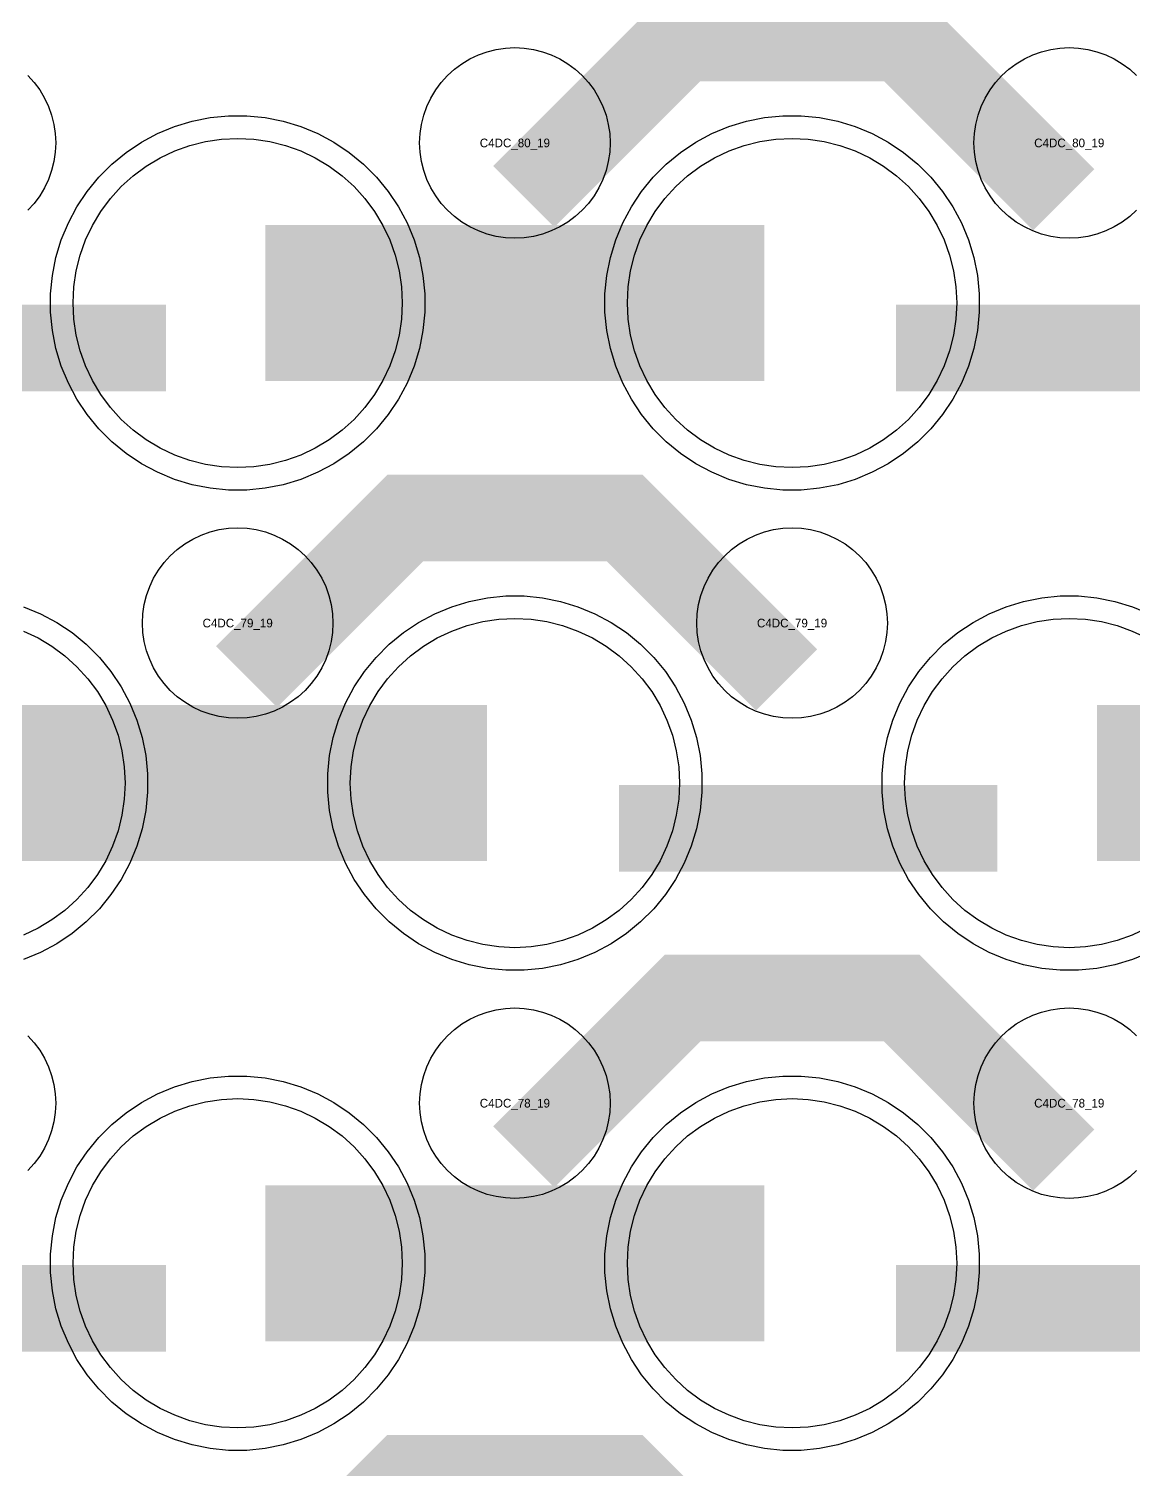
# Model space of a CAD drawing. Extents: x -11880 to 11880, y -14992 to 14992.
# Drawn here: x -5980.3 to -5661.5, y -4091 to -3675.3 of the extents above; entities that cross this region are included whole.
import ezdxf
from ezdxf.enums import TextEntityAlignment as Align

# ---------------------------------------------------------------- set-up
doc = ezdxf.new("R2010")
doc.units = 0
doc.header["$MEASUREMENT"] = 0
for name, color, linetype in [('GDS_775_DT_237', 138, 'CONTINUOUS'), ('RDL1_FS', 34, 'CONTINUOUS'), ('RDL_BS', 160, 'CONTINUOUS')]:
    doc.layers.add(name, color=color, linetype=linetype)

msp = doc.modelspace()

# ---------------------------------------------------------------- linework, layer by layer
at = {"layer": 'RDL1_FS', "color": 240, "true_color": 0xed1f24}
for points in [[(-5920, -3801.949), (-5924.657, -3801.72), (-5929.268, -3801.036), (-5933.791, -3799.904), (-5938.181, -3798.332), (-5942.395, -3796.34), (-5946.395, -3793.942), (-5950.14, -3791.164), (-5953.594, -3788.034), (-5956.724, -3784.58), (-5959.502, -3780.835), (-5961.9, -3776.835), (-5963.892, -3772.621), (-5965.464, -3768.231), (-5966.596, -3763.708), (-5967.28, -3759.097), (-5967.509, -3754.44), (-5967.28, -3749.783), (-5966.596, -3745.172), (-5965.464, -3740.649), (-5963.892, -3736.259), (-5961.9, -3732.045), (-5959.502, -3728.045), (-5956.724, -3724.3), (-5953.594, -3720.846), (-5950.14, -3717.716), (-5946.395, -3714.938), (-5942.395, -3712.54), (-5938.181, -3710.548), (-5933.791, -3708.976), (-5929.268, -3707.844), (-5924.657, -3707.16), (-5920, -3706.931), (-5915.343, -3707.16), (-5910.732, -3707.844), (-5906.209, -3708.976), (-5901.819, -3710.548), (-5897.605, -3712.54), (-5893.605, -3714.938), (-5889.86, -3717.716), (-5886.406, -3720.846), (-5883.276, -3724.3), (-5880.498, -3728.045), (-5878.1, -3732.045), (-5876.108, -3736.259), (-5874.536, -3740.649), (-5873.404, -3745.172), (-5872.72, -3749.783), (-5872.491, -3754.44), (-5872.72, -3759.097), (-5873.404, -3763.708), (-5874.536, -3768.231), (-5876.108, -3772.621), (-5878.1, -3776.835), (-5880.498, -3780.835), (-5883.276, -3784.58), (-5886.406, -3788.034), (-5889.86, -3791.164), (-5893.605, -3793.942), (-5897.605, -3796.34), (-5901.819, -3798.332), (-5906.209, -3799.904), (-5910.732, -3801.036), (-5915.343, -3801.72)], [(-5760, -3801.949), (-5764.657, -3801.72), (-5769.268, -3801.036), (-5773.791, -3799.904), (-5778.181, -3798.332), (-5782.395, -3796.34), (-5786.395, -3793.942), (-5790.14, -3791.164), (-5793.594, -3788.034), (-5796.724, -3784.58), (-5799.502, -3780.835), (-5801.9, -3776.835), (-5803.892, -3772.621), (-5805.464, -3768.231), (-5806.596, -3763.708), (-5807.28, -3759.097), (-5807.509, -3754.44), (-5807.28, -3749.783), (-5806.596, -3745.172), (-5805.464, -3740.649), (-5803.892, -3736.259), (-5801.9, -3732.045), (-5799.502, -3728.045), (-5796.724, -3724.3), (-5793.594, -3720.846), (-5790.14, -3717.716), (-5786.395, -3714.938), (-5782.395, -3712.54), (-5778.181, -3710.548), (-5773.791, -3708.976), (-5769.268, -3707.844), (-5764.657, -3707.16), (-5760, -3706.931), (-5755.343, -3707.16), (-5750.732, -3707.844), (-5746.209, -3708.976), (-5741.819, -3710.548), (-5737.605, -3712.54), (-5733.605, -3714.938), (-5729.86, -3717.716), (-5726.406, -3720.846), (-5723.276, -3724.3), (-5720.498, -3728.045), (-5718.1, -3732.045), (-5716.108, -3736.259), (-5714.536, -3740.649), (-5713.404, -3745.172), (-5712.72, -3749.783), (-5712.491, -3754.44), (-5712.72, -3759.097), (-5713.404, -3763.708), (-5714.536, -3768.231), (-5716.108, -3772.621), (-5718.1, -3776.835), (-5720.498, -3780.835), (-5723.276, -3784.58), (-5726.406, -3788.034), (-5729.86, -3791.164), (-5733.605, -3793.942), (-5737.605, -3796.34), (-5741.819, -3798.332), (-5746.209, -3799.904), (-5750.732, -3801.036), (-5755.343, -3801.72)], [(-5840, -3940.514), (-5844.657, -3940.285), (-5849.268, -3939.601), (-5853.791, -3938.469), (-5858.181, -3936.897), (-5862.395, -3934.905), (-5866.395, -3932.507), (-5870.14, -3929.729), (-5873.594, -3926.599), (-5876.724, -3923.145), (-5879.502, -3919.4), (-5881.9, -3915.4), (-5883.892, -3911.186), (-5885.464, -3906.796), (-5886.596, -3902.273), (-5887.28, -3897.662), (-5887.509, -3893.005), (-5887.28, -3888.348), (-5886.596, -3883.737), (-5885.464, -3879.214), (-5883.892, -3874.824), (-5881.9, -3870.61), (-5879.502, -3866.61), (-5876.724, -3862.865), (-5873.594, -3859.411), (-5870.14, -3856.281), (-5866.395, -3853.503), (-5862.395, -3851.105), (-5858.181, -3849.113), (-5853.791, -3847.541), (-5849.268, -3846.409), (-5844.657, -3845.725), (-5840, -3845.496), (-5835.343, -3845.725), (-5830.732, -3846.409), (-5826.209, -3847.541), (-5821.819, -3849.113), (-5817.605, -3851.105), (-5813.605, -3853.503), (-5809.86, -3856.281), (-5806.406, -3859.411), (-5803.276, -3862.865), (-5800.498, -3866.61), (-5798.1, -3870.61), (-5796.108, -3874.824), (-5794.536, -3879.214), (-5793.404, -3883.737), (-5792.72, -3888.348), (-5792.491, -3893.005), (-5792.72, -3897.662), (-5793.404, -3902.273), (-5794.536, -3906.796), (-5796.108, -3911.186), (-5798.1, -3915.4), (-5800.498, -3919.4), (-5803.276, -3923.145), (-5806.406, -3926.599), (-5809.86, -3929.729), (-5813.605, -3932.507), (-5817.605, -3934.905), (-5821.819, -3936.897), (-5826.209, -3938.469), (-5830.732, -3939.601), (-5835.343, -3940.285)]]:
    msp.add_lwpolyline(points, close=True, dxfattribs=at)
for points in [[(-5911.998, -3754.44, 45, 45, 0), (-5839.998, -3754.44, 45, 45, 0)], [(-5839.998, -3754.44, 45, 45, 0), (-5767.998, -3754.44, 45, 45, 0)], [(-5991.998, -3893.005, 45, 45, 0), (-5919.998, -3893.005, 45, 45, 0)], [(-5919.998, -3893.005, 45, 45, 0), (-5847.998, -3893.005, 45, 45, 0)], [(-5671.998, -3893.005, 45, 45, 0), (-5599.998, -3893.005, 45, 45, 0)]]:
    msp.add_lwpolyline(points, format="xyseb", dxfattribs=at)
for points in [[(-5981.819, -3849.113), (-5977.605, -3851.105), (-5973.605, -3853.503), (-5969.86, -3856.281), (-5966.406, -3859.411), (-5963.276, -3862.865), (-5960.498, -3866.61), (-5958.1, -3870.61), (-5956.108, -3874.824), (-5954.536, -3879.214), (-5953.404, -3883.737), (-5952.72, -3888.348), (-5952.491, -3893.005), (-5952.72, -3897.662), (-5953.404, -3902.273), (-5954.536, -3906.796), (-5956.108, -3911.186), (-5958.1, -3915.4), (-5960.498, -3919.4), (-5963.276, -3923.145), (-5966.406, -3926.599), (-5969.86, -3929.729), (-5973.605, -3932.507), (-5977.605, -3934.905), (-5981.819, -3936.897)], [(-5657.605, -3934.905), (-5661.819, -3936.897), (-5666.209, -3938.469), (-5670.732, -3939.601), (-5675.343, -3940.285), (-5680, -3940.514), (-5684.657, -3940.285), (-5689.268, -3939.601), (-5693.791, -3938.469), (-5698.181, -3936.897), (-5702.395, -3934.905), (-5706.395, -3932.507), (-5710.14, -3929.729), (-5713.594, -3926.599), (-5716.724, -3923.145), (-5719.502, -3919.4), (-5721.9, -3915.4), (-5723.892, -3911.186), (-5725.464, -3906.796), (-5726.596, -3902.273), (-5727.28, -3897.662), (-5727.509, -3893.005), (-5727.28, -3888.348), (-5726.596, -3883.737), (-5725.464, -3879.214), (-5723.892, -3874.824), (-5721.9, -3870.61), (-5719.502, -3866.61), (-5716.724, -3862.865), (-5713.594, -3859.411), (-5710.14, -3856.281), (-5706.395, -3853.503), (-5702.395, -3851.105), (-5698.181, -3849.113), (-5693.791, -3847.541), (-5689.268, -3846.409), (-5684.657, -3845.725), (-5680, -3845.496), (-5675.343, -3845.725), (-5670.732, -3846.409), (-5666.209, -3847.541), (-5661.819, -3849.113), (-5657.605, -3851.105)]]:
    msp.add_lwpolyline(points, dxfattribs=at)
at = {"layer": 'RDL1_FS'}
for points in [[(-5920, -4079.074), (-5924.657, -4078.845), (-5929.268, -4078.161), (-5933.791, -4077.029), (-5938.181, -4075.457), (-5942.395, -4073.465), (-5946.395, -4071.067), (-5950.14, -4068.289), (-5953.594, -4065.159), (-5956.724, -4061.705), (-5959.502, -4057.96), (-5961.9, -4053.96), (-5963.892, -4049.746), (-5965.464, -4045.356), (-5966.596, -4040.833), (-5967.28, -4036.222), (-5967.509, -4031.565), (-5967.28, -4026.908), (-5966.596, -4022.297), (-5965.464, -4017.774), (-5963.892, -4013.384), (-5961.9, -4009.17), (-5959.502, -4005.17), (-5956.724, -4001.425), (-5953.594, -3997.971), (-5950.14, -3994.841), (-5946.395, -3992.063), (-5942.395, -3989.665), (-5938.181, -3987.673), (-5933.791, -3986.101), (-5929.268, -3984.969), (-5924.657, -3984.285), (-5920, -3984.056), (-5915.343, -3984.285), (-5910.732, -3984.969), (-5906.209, -3986.101), (-5901.819, -3987.673), (-5897.605, -3989.665), (-5893.605, -3992.063), (-5889.86, -3994.841), (-5886.406, -3997.971), (-5883.276, -4001.425), (-5880.498, -4005.17), (-5878.1, -4009.17), (-5876.108, -4013.384), (-5874.536, -4017.774), (-5873.404, -4022.297), (-5872.72, -4026.908), (-5872.491, -4031.565), (-5872.72, -4036.222), (-5873.404, -4040.833), (-5874.536, -4045.356), (-5876.108, -4049.746), (-5878.1, -4053.96), (-5880.498, -4057.96), (-5883.276, -4061.705), (-5886.406, -4065.159), (-5889.86, -4068.289), (-5893.605, -4071.067), (-5897.605, -4073.465), (-5901.819, -4075.457), (-5906.209, -4077.029), (-5910.732, -4078.161), (-5915.343, -4078.845)], [(-5760, -4079.074), (-5764.657, -4078.845), (-5769.268, -4078.161), (-5773.791, -4077.029), (-5778.181, -4075.457), (-5782.395, -4073.465), (-5786.395, -4071.067), (-5790.14, -4068.289), (-5793.594, -4065.159), (-5796.724, -4061.705), (-5799.502, -4057.96), (-5801.9, -4053.96), (-5803.892, -4049.746), (-5805.464, -4045.356), (-5806.596, -4040.833), (-5807.28, -4036.222), (-5807.509, -4031.565), (-5807.28, -4026.908), (-5806.596, -4022.297), (-5805.464, -4017.774), (-5803.892, -4013.384), (-5801.9, -4009.17), (-5799.502, -4005.17), (-5796.724, -4001.425), (-5793.594, -3997.971), (-5790.14, -3994.841), (-5786.395, -3992.063), (-5782.395, -3989.665), (-5778.181, -3987.673), (-5773.791, -3986.101), (-5769.268, -3984.969), (-5764.657, -3984.285), (-5760, -3984.056), (-5755.343, -3984.285), (-5750.732, -3984.969), (-5746.209, -3986.101), (-5741.819, -3987.673), (-5737.605, -3989.665), (-5733.605, -3992.063), (-5729.86, -3994.841), (-5726.406, -3997.971), (-5723.276, -4001.425), (-5720.498, -4005.17), (-5718.1, -4009.17), (-5716.108, -4013.384), (-5714.536, -4017.774), (-5713.404, -4022.297), (-5712.72, -4026.908), (-5712.491, -4031.565), (-5712.72, -4036.222), (-5713.404, -4040.833), (-5714.536, -4045.356), (-5716.108, -4049.746), (-5718.1, -4053.96), (-5720.498, -4057.96), (-5723.276, -4061.705), (-5726.406, -4065.159), (-5729.86, -4068.289), (-5733.605, -4071.067), (-5737.605, -4073.465), (-5741.819, -4075.457), (-5746.209, -4077.029), (-5750.732, -4078.161), (-5755.343, -4078.845)]]:
    msp.add_lwpolyline(points, close=True, dxfattribs=at)
for points in [[(-5911.998, -4031.565, 45, 45, 0), (-5839.998, -4031.565, 45, 45, 0)], [(-5839.998, -4031.565, 45, 45, 0), (-5767.998, -4031.565, 45, 45, 0)]]:
    msp.add_lwpolyline(points, format="xyseb", dxfattribs=at)
at = {"layer": 'RDL_BS'}
for points in [[(-5837.438, -3723.754, 25, 25, 0), (-5791.623, -3677.939, 25, 25, 0), (-5758.07, -3677.939, 25, 25, 0)], [(-5681.599, -3724.653, 25, 25, 0), (-5728.313, -3677.939, 25, 25, 0), (-5758.071, -3677.939, 25, 25, 0)], [(-5917.438, -3862.319, 25, 25, 0), (-5871.623, -3816.504, 25, 25, 0), (-5838.07, -3816.504, 25, 25, 0)], [(-5761.599, -3863.218, 25, 25, 0), (-5808.313, -3816.504, 25, 25, 0), (-5838.071, -3816.504, 25, 25, 0)], [(-5837.438, -4000.879, 25, 25, 0), (-5791.623, -3955.064, 25, 25, 0), (-5758.07, -3955.064, 25, 25, 0)], [(-5681.599, -4001.778, 25, 25, 0), (-5728.313, -3955.064, 25, 25, 0), (-5758.071, -3955.064, 25, 25, 0)], [(-6049.984, -4044.578, 25, 25, 0), (-5940.719, -4044.578, 25, 25, 0)], [(-5729.984, -4044.578, 25, 25, 0), (-5620.719, -4044.578, 25, 25, 0)], [(-5917.438, -4139.444, 25, 25, 0), (-5871.623, -4093.629, 25, 25, 0), (-5838.07, -4093.629, 25, 25, 0)], [(-5761.599, -4140.343, 25, 25, 0), (-5808.313, -4093.629, 25, 25, 0), (-5838.071, -4093.629, 25, 25, 0)]]:
    msp.add_lwpolyline(points, format="xyseb", dxfattribs=at)
for points in [[(-5840, -3735.746), (-5842.693, -3735.614), (-5845.365, -3735.218), (-5847.984, -3734.561), (-5850.519, -3733.654), (-5852.956, -3732.502), (-5855.28, -3731.109), (-5857.443, -3729.506), (-5859.442, -3727.694), (-5861.254, -3725.695), (-5862.857, -3723.532), (-5864.25, -3721.208), (-5865.402, -3718.771), (-5866.309, -3716.236), (-5866.966, -3713.617), (-5867.362, -3710.945), (-5867.494, -3708.252), (-5867.362, -3705.559), (-5866.966, -3702.887), (-5866.309, -3700.268), (-5865.402, -3697.733), (-5864.25, -3695.296), (-5862.857, -3692.972), (-5861.254, -3690.809), (-5859.442, -3688.81), (-5857.443, -3686.998), (-5855.28, -3685.395), (-5852.956, -3684.002), (-5850.519, -3682.85), (-5847.984, -3681.943), (-5845.365, -3681.286), (-5842.693, -3680.89), (-5840, -3680.758), (-5837.307, -3680.89), (-5834.635, -3681.286), (-5832.016, -3681.943), (-5829.481, -3682.85), (-5827.044, -3684.002), (-5824.72, -3685.395), (-5822.557, -3686.998), (-5820.558, -3688.81), (-5818.746, -3690.809), (-5817.143, -3692.972), (-5815.75, -3695.296), (-5814.598, -3697.733), (-5813.691, -3700.268), (-5813.034, -3702.887), (-5812.638, -3705.559), (-5812.506, -3708.252), (-5812.638, -3710.945), (-5813.034, -3713.617), (-5813.691, -3716.236), (-5814.598, -3718.771), (-5815.75, -3721.208), (-5817.143, -3723.532), (-5818.746, -3725.695), (-5820.558, -3727.694), (-5822.557, -3729.506), (-5824.72, -3731.109), (-5827.044, -3732.502), (-5829.481, -3733.654), (-5832.016, -3734.561), (-5834.635, -3735.218), (-5837.307, -3735.614)], [(-5920, -3874.311), (-5922.693, -3874.179), (-5925.365, -3873.783), (-5927.984, -3873.126), (-5930.519, -3872.219), (-5932.956, -3871.067), (-5935.28, -3869.674), (-5937.443, -3868.071), (-5939.442, -3866.259), (-5941.254, -3864.26), (-5942.857, -3862.097), (-5944.25, -3859.773), (-5945.402, -3857.336), (-5946.309, -3854.801), (-5946.966, -3852.182), (-5947.362, -3849.51), (-5947.494, -3846.817), (-5947.362, -3844.124), (-5946.966, -3841.452), (-5946.309, -3838.833), (-5945.402, -3836.298), (-5944.25, -3833.861), (-5942.857, -3831.537), (-5941.254, -3829.374), (-5939.442, -3827.375), (-5937.443, -3825.563), (-5935.28, -3823.96), (-5932.956, -3822.567), (-5930.519, -3821.415), (-5927.984, -3820.508), (-5925.365, -3819.851), (-5922.693, -3819.455), (-5920, -3819.323), (-5917.307, -3819.455), (-5914.635, -3819.851), (-5912.016, -3820.508), (-5909.481, -3821.415), (-5907.044, -3822.567), (-5904.72, -3823.96), (-5902.557, -3825.563), (-5900.558, -3827.375), (-5898.746, -3829.374), (-5897.143, -3831.537), (-5895.75, -3833.861), (-5894.598, -3836.298), (-5893.691, -3838.833), (-5893.034, -3841.452), (-5892.638, -3844.124), (-5892.506, -3846.817), (-5892.638, -3849.51), (-5893.034, -3852.182), (-5893.691, -3854.801), (-5894.598, -3857.336), (-5895.75, -3859.773), (-5897.143, -3862.097), (-5898.746, -3864.26), (-5900.558, -3866.259), (-5902.557, -3868.071), (-5904.72, -3869.674), (-5907.044, -3871.067), (-5909.481, -3872.219), (-5912.016, -3873.126), (-5914.635, -3873.783), (-5917.307, -3874.179)], [(-5760, -3874.311), (-5762.693, -3874.179), (-5765.365, -3873.783), (-5767.984, -3873.126), (-5770.519, -3872.219), (-5772.956, -3871.067), (-5775.28, -3869.674), (-5777.443, -3868.071), (-5779.442, -3866.259), (-5781.254, -3864.26), (-5782.857, -3862.097), (-5784.25, -3859.773), (-5785.402, -3857.336), (-5786.309, -3854.801), (-5786.966, -3852.182), (-5787.362, -3849.51), (-5787.494, -3846.817), (-5787.362, -3844.124), (-5786.966, -3841.452), (-5786.309, -3838.833), (-5785.402, -3836.298), (-5784.25, -3833.861), (-5782.857, -3831.537), (-5781.254, -3829.374), (-5779.442, -3827.375), (-5777.443, -3825.563), (-5775.28, -3823.96), (-5772.956, -3822.567), (-5770.519, -3821.415), (-5767.984, -3820.508), (-5765.365, -3819.851), (-5762.693, -3819.455), (-5760, -3819.323), (-5757.307, -3819.455), (-5754.635, -3819.851), (-5752.016, -3820.508), (-5749.481, -3821.415), (-5747.044, -3822.567), (-5744.72, -3823.96), (-5742.557, -3825.563), (-5740.558, -3827.375), (-5738.746, -3829.374), (-5737.143, -3831.537), (-5735.75, -3833.861), (-5734.598, -3836.298), (-5733.691, -3838.833), (-5733.034, -3841.452), (-5732.638, -3844.124), (-5732.506, -3846.817), (-5732.638, -3849.51), (-5733.034, -3852.182), (-5733.691, -3854.801), (-5734.598, -3857.336), (-5735.75, -3859.773), (-5737.143, -3862.097), (-5738.746, -3864.26), (-5740.558, -3866.259), (-5742.557, -3868.071), (-5744.72, -3869.674), (-5747.044, -3871.067), (-5749.481, -3872.219), (-5752.016, -3873.126), (-5754.635, -3873.783), (-5757.307, -3874.179)], [(-5840, -4012.871), (-5842.693, -4012.739), (-5845.365, -4012.343), (-5847.984, -4011.686), (-5850.519, -4010.779), (-5852.956, -4009.627), (-5855.28, -4008.234), (-5857.443, -4006.631), (-5859.442, -4004.819), (-5861.254, -4002.82), (-5862.857, -4000.657), (-5864.25, -3998.333), (-5865.402, -3995.896), (-5866.309, -3993.361), (-5866.966, -3990.742), (-5867.362, -3988.07), (-5867.494, -3985.377), (-5867.362, -3982.684), (-5866.966, -3980.012), (-5866.309, -3977.393), (-5865.402, -3974.858), (-5864.25, -3972.421), (-5862.857, -3970.097), (-5861.254, -3967.934), (-5859.442, -3965.935), (-5857.443, -3964.123), (-5855.28, -3962.52), (-5852.956, -3961.127), (-5850.519, -3959.975), (-5847.984, -3959.068), (-5845.365, -3958.411), (-5842.693, -3958.015), (-5840, -3957.883), (-5837.307, -3958.015), (-5834.635, -3958.411), (-5832.016, -3959.068), (-5829.481, -3959.975), (-5827.044, -3961.127), (-5824.72, -3962.52), (-5822.557, -3964.123), (-5820.558, -3965.935), (-5818.746, -3967.934), (-5817.143, -3970.097), (-5815.75, -3972.421), (-5814.598, -3974.858), (-5813.691, -3977.393), (-5813.034, -3980.012), (-5812.638, -3982.684), (-5812.506, -3985.377), (-5812.638, -3988.07), (-5813.034, -3990.742), (-5813.691, -3993.361), (-5814.598, -3995.896), (-5815.75, -3998.333), (-5817.143, -4000.657), (-5818.746, -4002.82), (-5820.558, -4004.819), (-5822.557, -4006.631), (-5824.72, -4008.234), (-5827.044, -4009.627), (-5829.481, -4010.779), (-5832.016, -4011.686), (-5834.635, -4012.343), (-5837.307, -4012.739)], [(-5922.644, -4085.565), (-5927.938, -4085.048), (-5933.165, -4084.002), (-5938.205, -4082.471), (-5943.115, -4080.44), (-5947.777, -4077.948), (-5952.191, -4075.001), (-5956.292, -4071.639), (-5960.074, -4067.857), (-5963.436, -4063.756), (-5966.383, -4059.342), (-5968.875, -4054.68), (-5970.906, -4049.77), (-5972.437, -4044.73), (-5973.483, -4039.503), (-5974, -4034.209), (-5974, -4028.921), (-5973.483, -4023.627), (-5972.437, -4018.4), (-5970.906, -4013.36), (-5968.875, -4008.45), (-5966.383, -4003.788), (-5963.436, -3999.374), (-5960.074, -3995.273), (-5956.292, -3991.491), (-5952.191, -3988.129), (-5947.777, -3985.182), (-5943.115, -3982.69), (-5938.205, -3980.659), (-5933.165, -3979.128), (-5927.938, -3978.082), (-5922.644, -3977.565), (-5917.356, -3977.565), (-5912.062, -3978.082), (-5906.835, -3979.128), (-5901.795, -3980.659), (-5896.885, -3982.69), (-5892.223, -3985.182), (-5887.809, -3988.129), (-5883.708, -3991.491), (-5879.926, -3995.273), (-5876.564, -3999.374), (-5873.617, -4003.788), (-5871.125, -4008.45), (-5869.094, -4013.36), (-5867.563, -4018.4), (-5866.517, -4023.627), (-5866, -4028.921), (-5866, -4034.209), (-5866.517, -4039.503), (-5867.563, -4044.73), (-5869.094, -4049.77), (-5871.125, -4054.68), (-5873.617, -4059.342), (-5876.564, -4063.756), (-5879.926, -4067.857), (-5883.708, -4071.639), (-5887.809, -4075.001), (-5892.223, -4077.948), (-5896.885, -4080.44), (-5901.795, -4082.471), (-5906.835, -4084.002), (-5912.062, -4085.048), (-5917.356, -4085.565)], [(-5762.644, -4085.565), (-5767.938, -4085.048), (-5773.165, -4084.002), (-5778.205, -4082.471), (-5783.115, -4080.44), (-5787.777, -4077.948), (-5792.191, -4075.001), (-5796.292, -4071.639), (-5800.074, -4067.857), (-5803.436, -4063.756), (-5806.383, -4059.342), (-5808.875, -4054.68), (-5810.906, -4049.77), (-5812.437, -4044.73), (-5813.483, -4039.503), (-5814, -4034.209), (-5814, -4028.921), (-5813.483, -4023.627), (-5812.437, -4018.4), (-5810.906, -4013.36), (-5808.875, -4008.45), (-5806.383, -4003.788), (-5803.436, -3999.374), (-5800.074, -3995.273), (-5796.292, -3991.491), (-5792.191, -3988.129), (-5787.777, -3985.182), (-5783.115, -3982.69), (-5778.205, -3980.659), (-5773.165, -3979.128), (-5767.938, -3978.082), (-5762.644, -3977.565), (-5757.356, -3977.565), (-5752.062, -3978.082), (-5746.835, -3979.128), (-5741.795, -3980.659), (-5736.885, -3982.69), (-5732.223, -3985.182), (-5727.809, -3988.129), (-5723.708, -3991.491), (-5719.926, -3995.273), (-5716.564, -3999.374), (-5713.617, -4003.788), (-5711.125, -4008.45), (-5709.094, -4013.36), (-5707.563, -4018.4), (-5706.517, -4023.627), (-5706, -4028.921), (-5706, -4034.209), (-5706.517, -4039.503), (-5707.563, -4044.73), (-5709.094, -4049.77), (-5711.125, -4054.68), (-5713.617, -4059.342), (-5716.564, -4063.756), (-5719.926, -4067.857), (-5723.708, -4071.639), (-5727.809, -4075.001), (-5732.223, -4077.948), (-5736.885, -4080.44), (-5741.795, -4082.471), (-5746.835, -4084.002), (-5752.062, -4085.048), (-5757.356, -4085.565)]]:
    msp.add_lwpolyline(points, close=True, dxfattribs=at)
for points in [[(-5660.558, -3727.694), (-5662.557, -3729.506), (-5664.72, -3731.109), (-5667.044, -3732.502), (-5669.481, -3733.654), (-5672.016, -3734.561), (-5674.635, -3735.218), (-5677.307, -3735.614), (-5680, -3735.746), (-5682.693, -3735.614), (-5685.365, -3735.218), (-5687.984, -3734.561), (-5690.519, -3733.654), (-5692.956, -3732.502), (-5695.28, -3731.109), (-5697.443, -3729.506), (-5699.442, -3727.694), (-5701.254, -3725.695), (-5702.857, -3723.532), (-5704.25, -3721.208), (-5705.402, -3718.771), (-5706.309, -3716.236), (-5706.966, -3713.617), (-5707.362, -3710.945), (-5707.494, -3708.252), (-5707.362, -3705.559), (-5706.966, -3702.887), (-5706.309, -3700.268), (-5705.402, -3697.733), (-5704.25, -3695.296), (-5702.857, -3692.972), (-5701.254, -3690.809), (-5699.442, -3688.81), (-5697.443, -3686.998), (-5695.28, -3685.395), (-5692.956, -3684.002), (-5690.519, -3682.85), (-5687.984, -3681.943), (-5685.365, -3681.286), (-5682.693, -3680.89), (-5680, -3680.758), (-5677.307, -3680.89), (-5674.635, -3681.286), (-5672.016, -3681.943), (-5669.481, -3682.85), (-5667.044, -3684.002), (-5664.72, -3685.395), (-5662.557, -3686.998), (-5660.558, -3688.81)], [(-5980.558, -3688.81), (-5978.746, -3690.809), (-5977.143, -3692.972), (-5975.75, -3695.296), (-5974.598, -3697.733), (-5973.691, -3700.268), (-5973.034, -3702.887), (-5972.638, -3705.559), (-5972.506, -3708.252), (-5972.638, -3710.945), (-5973.034, -3713.617), (-5973.691, -3716.236), (-5974.598, -3718.771), (-5975.75, -3721.208), (-5977.143, -3723.532), (-5978.746, -3725.695), (-5980.558, -3727.694)], [(-5660.558, -4004.819), (-5662.557, -4006.631), (-5664.72, -4008.234), (-5667.044, -4009.627), (-5669.481, -4010.779), (-5672.016, -4011.686), (-5674.635, -4012.343), (-5677.307, -4012.739), (-5680, -4012.871), (-5682.693, -4012.739), (-5685.365, -4012.343), (-5687.984, -4011.686), (-5690.519, -4010.779), (-5692.956, -4009.627), (-5695.28, -4008.234), (-5697.443, -4006.631), (-5699.442, -4004.819), (-5701.254, -4002.82), (-5702.857, -4000.657), (-5704.25, -3998.333), (-5705.402, -3995.896), (-5706.309, -3993.361), (-5706.966, -3990.742), (-5707.362, -3988.07), (-5707.494, -3985.377), (-5707.362, -3982.684), (-5706.966, -3980.012), (-5706.309, -3977.393), (-5705.402, -3974.858), (-5704.25, -3972.421), (-5702.857, -3970.097), (-5701.254, -3967.934), (-5699.442, -3965.935), (-5697.443, -3964.123), (-5695.28, -3962.52), (-5692.956, -3961.127), (-5690.519, -3959.975), (-5687.984, -3959.068), (-5685.365, -3958.411), (-5682.693, -3958.015), (-5680, -3957.883), (-5677.307, -3958.015), (-5674.635, -3958.411), (-5672.016, -3959.068), (-5669.481, -3959.975), (-5667.044, -3961.127), (-5664.72, -3962.52), (-5662.557, -3964.123), (-5660.558, -3965.935)], [(-5980.558, -3965.935), (-5978.746, -3967.934), (-5977.143, -3970.097), (-5975.75, -3972.421), (-5974.598, -3974.858), (-5973.691, -3977.393), (-5973.034, -3980.012), (-5972.638, -3982.684), (-5972.506, -3985.377), (-5972.638, -3988.07), (-5973.034, -3990.742), (-5973.691, -3993.361), (-5974.598, -3995.896), (-5975.75, -3998.333), (-5977.143, -4000.657), (-5978.746, -4002.82), (-5980.558, -4004.819)]]:
    msp.add_lwpolyline(points, dxfattribs=at)
at = {"layer": 'RDL_BS', "color": 240, "true_color": 0xed1f24}
for points in [[(-5922.644, -3808.44), (-5927.938, -3807.923), (-5933.165, -3806.877), (-5938.205, -3805.346), (-5943.115, -3803.315), (-5947.777, -3800.823), (-5952.191, -3797.876), (-5956.292, -3794.514), (-5960.074, -3790.732), (-5963.436, -3786.631), (-5966.383, -3782.217), (-5968.875, -3777.555), (-5970.906, -3772.645), (-5972.437, -3767.605), (-5973.483, -3762.378), (-5974, -3757.084), (-5974, -3751.796), (-5973.483, -3746.502), (-5972.437, -3741.275), (-5970.906, -3736.235), (-5968.875, -3731.325), (-5966.383, -3726.663), (-5963.436, -3722.249), (-5960.074, -3718.148), (-5956.292, -3714.366), (-5952.191, -3711.004), (-5947.777, -3708.057), (-5943.115, -3705.565), (-5938.205, -3703.534), (-5933.165, -3702.003), (-5927.938, -3700.957), (-5922.644, -3700.44), (-5917.356, -3700.44), (-5912.062, -3700.957), (-5906.835, -3702.003), (-5901.795, -3703.534), (-5896.885, -3705.565), (-5892.223, -3708.057), (-5887.809, -3711.004), (-5883.708, -3714.366), (-5879.926, -3718.148), (-5876.564, -3722.249), (-5873.617, -3726.663), (-5871.125, -3731.325), (-5869.094, -3736.235), (-5867.563, -3741.275), (-5866.517, -3746.502), (-5866, -3751.796), (-5866, -3757.084), (-5866.517, -3762.378), (-5867.563, -3767.605), (-5869.094, -3772.645), (-5871.125, -3777.555), (-5873.617, -3782.217), (-5876.564, -3786.631), (-5879.926, -3790.732), (-5883.708, -3794.514), (-5887.809, -3797.876), (-5892.223, -3800.823), (-5896.885, -3803.315), (-5901.795, -3805.346), (-5906.835, -3806.877), (-5912.062, -3807.923), (-5917.356, -3808.44)], [(-5762.644, -3808.44), (-5767.938, -3807.923), (-5773.165, -3806.877), (-5778.205, -3805.346), (-5783.115, -3803.315), (-5787.777, -3800.823), (-5792.191, -3797.876), (-5796.292, -3794.514), (-5800.074, -3790.732), (-5803.436, -3786.631), (-5806.383, -3782.217), (-5808.875, -3777.555), (-5810.906, -3772.645), (-5812.437, -3767.605), (-5813.483, -3762.378), (-5814, -3757.084), (-5814, -3751.796), (-5813.483, -3746.502), (-5812.437, -3741.275), (-5810.906, -3736.235), (-5808.875, -3731.325), (-5806.383, -3726.663), (-5803.436, -3722.249), (-5800.074, -3718.148), (-5796.292, -3714.366), (-5792.191, -3711.004), (-5787.777, -3708.057), (-5783.115, -3705.565), (-5778.205, -3703.534), (-5773.165, -3702.003), (-5767.938, -3700.957), (-5762.644, -3700.44), (-5757.356, -3700.44), (-5752.062, -3700.957), (-5746.835, -3702.003), (-5741.795, -3703.534), (-5736.885, -3705.565), (-5732.223, -3708.057), (-5727.809, -3711.004), (-5723.708, -3714.366), (-5719.926, -3718.148), (-5716.564, -3722.249), (-5713.617, -3726.663), (-5711.125, -3731.325), (-5709.094, -3736.235), (-5707.563, -3741.275), (-5706.517, -3746.502), (-5706, -3751.796), (-5706, -3757.084), (-5706.517, -3762.378), (-5707.563, -3767.605), (-5709.094, -3772.645), (-5711.125, -3777.555), (-5713.617, -3782.217), (-5716.564, -3786.631), (-5719.926, -3790.732), (-5723.708, -3794.514), (-5727.809, -3797.876), (-5732.223, -3800.823), (-5736.885, -3803.315), (-5741.795, -3805.346), (-5746.835, -3806.877), (-5752.062, -3807.923), (-5757.356, -3808.44)], [(-5842.644, -3947.005), (-5847.938, -3946.488), (-5853.165, -3945.442), (-5858.205, -3943.911), (-5863.115, -3941.88), (-5867.777, -3939.388), (-5872.191, -3936.441), (-5876.292, -3933.079), (-5880.074, -3929.297), (-5883.436, -3925.196), (-5886.383, -3920.782), (-5888.875, -3916.12), (-5890.906, -3911.21), (-5892.437, -3906.17), (-5893.483, -3900.943), (-5894, -3895.649), (-5894, -3890.361), (-5893.483, -3885.067), (-5892.437, -3879.84), (-5890.906, -3874.8), (-5888.875, -3869.89), (-5886.383, -3865.228), (-5883.436, -3860.814), (-5880.074, -3856.713), (-5876.292, -3852.931), (-5872.191, -3849.569), (-5867.777, -3846.622), (-5863.115, -3844.13), (-5858.205, -3842.099), (-5853.165, -3840.568), (-5847.938, -3839.522), (-5842.644, -3839.005), (-5837.356, -3839.005), (-5832.062, -3839.522), (-5826.835, -3840.568), (-5821.795, -3842.099), (-5816.885, -3844.13), (-5812.223, -3846.622), (-5807.809, -3849.569), (-5803.708, -3852.931), (-5799.926, -3856.713), (-5796.564, -3860.814), (-5793.617, -3865.228), (-5791.125, -3869.89), (-5789.094, -3874.8), (-5787.563, -3879.84), (-5786.517, -3885.067), (-5786, -3890.361), (-5786, -3895.649), (-5786.517, -3900.943), (-5787.563, -3906.17), (-5789.094, -3911.21), (-5791.125, -3916.12), (-5793.617, -3920.782), (-5796.564, -3925.196), (-5799.926, -3929.297), (-5803.708, -3933.079), (-5807.809, -3936.441), (-5812.223, -3939.388), (-5816.885, -3941.88), (-5821.795, -3943.911), (-5826.835, -3945.442), (-5832.062, -3946.488), (-5837.356, -3947.005)]]:
    msp.add_lwpolyline(points, close=True, dxfattribs=at)
for points in [[(-6049.984, -3767.453, 25, 25, 0), (-5940.719, -3767.453, 25, 25, 0)], [(-5729.984, -3767.453, 25, 25, 0), (-5620.719, -3767.453, 25, 25, 0)], [(-5809.984, -3906.018, 25, 25, 0), (-5700.719, -3906.018, 25, 25, 0)]]:
    msp.add_lwpolyline(points, format="xyseb", dxfattribs=at)
for points in [[(-5656.885, -3941.88), (-5661.795, -3943.911), (-5666.835, -3945.442), (-5672.062, -3946.488), (-5677.356, -3947.005), (-5682.644, -3947.005), (-5687.938, -3946.488), (-5693.165, -3945.442), (-5698.205, -3943.911), (-5703.115, -3941.88), (-5707.777, -3939.388), (-5712.191, -3936.441), (-5716.292, -3933.079), (-5720.074, -3929.297), (-5723.436, -3925.196), (-5726.383, -3920.782), (-5728.875, -3916.12), (-5730.906, -3911.21), (-5732.437, -3906.17), (-5733.483, -3900.943), (-5734, -3895.649), (-5734, -3890.361), (-5733.483, -3885.067), (-5732.437, -3879.84), (-5730.906, -3874.8), (-5728.875, -3869.89), (-5726.383, -3865.228), (-5723.436, -3860.814), (-5720.074, -3856.713), (-5716.292, -3852.931), (-5712.191, -3849.569), (-5707.777, -3846.622), (-5703.115, -3844.13), (-5698.205, -3842.099), (-5693.165, -3840.568), (-5687.938, -3839.522), (-5682.644, -3839.005), (-5677.356, -3839.005), (-5672.062, -3839.522), (-5666.835, -3840.568), (-5661.795, -3842.099), (-5656.885, -3844.13)], [(-5981.795, -3842.099), (-5976.885, -3844.13), (-5972.223, -3846.622), (-5967.809, -3849.569), (-5963.708, -3852.931), (-5959.926, -3856.713), (-5956.564, -3860.814), (-5953.617, -3865.228), (-5951.125, -3869.89), (-5949.094, -3874.8), (-5947.563, -3879.84), (-5946.517, -3885.067), (-5946, -3890.361), (-5946, -3895.649), (-5946.517, -3900.943), (-5947.563, -3906.17), (-5949.094, -3911.21), (-5951.125, -3916.12), (-5953.617, -3920.782), (-5956.564, -3925.196), (-5959.926, -3929.297), (-5963.708, -3933.079), (-5967.809, -3936.441), (-5972.223, -3939.388), (-5976.885, -3941.88), (-5981.795, -3943.911)]]:
    msp.add_lwpolyline(points, dxfattribs=at)

# ---------------------------------------------------------------- texts
at = {"layer": 'GDS_775_DT_237'}
for s, p in [('C4DC_80_19', (-5840, -3708.252)), ('C4DC_80_19', (-5840, -3708.252)), ('C4DC_80_19', (-5680, -3708.252)), ('C4DC_80_19', (-5680, -3708.252)), ('C4DC_79_19', (-5920, -3846.817)), ('C4DC_79_19', (-5920, -3846.817)), ('C4DC_79_19', (-5760, -3846.817)), ('C4DC_79_19', (-5760, -3846.817)), ('C4DC_78_19', (-5840, -3985.377)), ('C4DC_78_19', (-5840, -3985.377)), ('C4DC_78_19', (-5680, -3985.377)), ('C4DC_78_19', (-5680, -3985.377))]:
    msp.add_text(s, height=2.5, dxfattribs=at).set_placement(p, align=Align.MIDDLE_CENTER)

doc.saveas('drawing.dxf')
